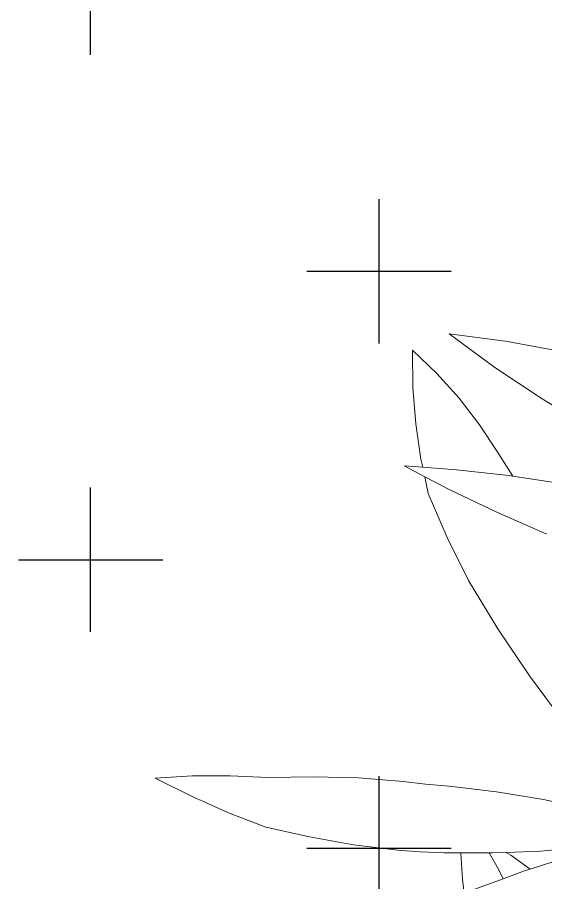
# Model space of a CAD drawing. Header units: millimetres. Extents: x 18 to 174501, y 22 to 24571.
# Drawn here: x 21399.7 to 21582.9, y 18888.2 to 19188.1 of the extents above; entities that cross this region are included whole.
import ezdxf

# ---------------------------------------------------------------- set-up
doc = ezdxf.new("R2010")
doc.units = ezdxf.units.MM
doc.header["$MEASUREMENT"] = 0
doc.layers.add('Edges', color=7, linetype='Continuous', lineweight=18)
doc.layers.add('tampak', color=7, linetype='Continuous')

# ---------------------------------------------------------------- blocks, each defined once
blk = doc.blocks.new('OUTDOOR')
at = {"layer": 'tampak', "transparency": 33554687}
h = blk.add_hatch(dxfattribs=at)
h.set_pattern_fill('CROSS', scale=400)
h.paths.add_polyline_path([(1833117.56, 62258.33), (1829017.56, 62258.33), (1829017.56, 55399.79), (1833117.56, 55399.79)])
blk = doc.blocks.new('BAMBOOPLAN')
at = {"layer": 'Edges'}
for p, q in [((-5.886, 9.7914), (-5.6075, 9.7538)), ((-5.886, 9.7914), (-5.6596, 9.6249)), ((-5.6075, 9.7538), (-5.3303, 9.7034)), ((-6.0685, 9.7101), (-6.0657, 9.5259)), ((-6.0685, 9.7101), (-5.9478, 9.595)), ((-5.6596, 9.6249), (-5.4253, 9.4685)), ((-5.9478, 9.595), (-5.8368, 9.4719)), ((-6.0657, 9.5259), (-6.0515, 9.346)), ((-5.8368, 9.4719), (-5.7358, 9.3409)), ((-5.4253, 9.4685), (-5.1837, 9.3227)), ((-6.0515, 9.346), (-6.0261, 9.1707)), ((-5.7358, 9.3409), (-5.6451, 9.2026)), ((-5.6451, 9.2026), (-5.5706, 9.0858)), ((-6.1085, 9.1365), (-6.0073, 9.0833)), ((-6.1085, 9.1365), (-6.0173, 9.1298)), ((-6.0261, 9.1707), (-6.0173, 9.1298)), ((-6.0173, 9.1298), (-5.8497, 9.1175)), ((-5.8497, 9.1175), (-5.5907, 9.0888)), ((-5.5907, 9.0888), (-5.5706, 9.0858)), ((-6.0073, 9.0833), (-5.9895, 9.0006)), ((-6.0073, 9.0833), (-5.8826, 9.0177)), ((-5.5706, 9.0858), (-5.3322, 9.0503)), ((-5.9895, 9.0006), (-5.8954, 8.7822)), ((-5.8826, 9.0177), (-5.6507, 8.907)), ((-5.6507, 8.907), (-5.4133, 8.8045)), ((-5.4133, 8.8045), (-5.4026, 8.8003)), ((-5.8954, 8.7822), (-5.79, 8.5696)), ((-5.79, 8.5696), (-5.6444, 8.3299)), ((-5.6444, 8.3299), (-5.4882, 8.0973)), ((-5.4882, 8.0973), (-5.3218, 7.8722)), ((-7.3431, 7.5907), (-7.158, 7.6012)), ((-7.3431, 7.5907), (-7.1627, 7.5008)), ((-7.158, 7.6012), (-6.9712, 7.602)), ((-6.9712, 7.602), (-6.7829, 7.5929)), ((-6.7829, 7.5929), (-6.5595, 7.5968)), ((-6.5595, 7.5968), (-6.3356, 7.5914)), ((-6.3356, 7.5914), (-6.1138, 7.5742)), ((-6.1138, 7.5742), (-6.0033, 7.5608)), ((-6.0033, 7.5608), (-5.8855, 7.5512)), ((-5.8855, 7.5512), (-5.651, 7.5226)), ((-7.1627, 7.5008), (-6.9799, 7.4194)), ((-5.651, 7.5226), (-5.4183, 7.4845)), ((-5.4183, 7.4845), (-5.1959, 7.4376)), ((-6.9799, 7.4194), (-6.7949, 7.3469)), ((-6.7949, 7.3469), (-6.5789, 7.299)), ((-6.5789, 7.299), (-6.3609, 7.2606)), ((-6.3609, 7.2606), (-6.1398, 7.2338)), ((-5.4339, 7.2293), (-5.2074, 7.2489)), ((-6.1398, 7.2338), (-6.0316, 7.2254)), ((-6.0316, 7.2254), (-5.9097, 7.2202)), ((-5.9097, 7.2202), (-5.8281, 7.2201)), ((-5.8281, 7.2201), (-5.8194, 7.0888)), ((-5.8281, 7.2201), (-5.6888, 7.2199)), ((-5.6888, 7.2199), (-5.642, 7.1394)), ((-5.6888, 7.2199), (-5.6715, 7.2199)), ((-5.6715, 7.2199), (-5.6039, 7.2226)), ((-5.6039, 7.2226), (-5.4339, 7.2293)), ((-5.6039, 7.2226), (-5.5805, 7.2083)), ((-5.5805, 7.2083), (-5.4852, 7.1402)), ((-5.4852, 7.1402), (-5.2362, 7.2195)), ((-5.642, 7.1394), (-5.6192, 7.0926)), ((-5.6192, 7.0926), (-5.5123, 7.1316)), ((-5.5123, 7.1316), (-5.4852, 7.1402)), ((-5.8194, 7.0888), (-5.812, 7.0205)), ((-5.7778, 7.0348), (-5.6192, 7.0926))]:
    blk.add_line(p, q, dxfattribs=at)

msp = doc.modelspace()

# ---------------------------------------------------------------- block references
msp.add_blockref('OUTDOOR', (-1811290.76, -40075.32))
at = {"xscale": 69.97983938875464, "yscale": 69.97983938875464, "zscale": 69.97983938875464}
msp.add_blockref('BAMBOOPLAN', (21961.34, 18393.22), dxfattribs=at)

doc.saveas('drawing.dxf')
